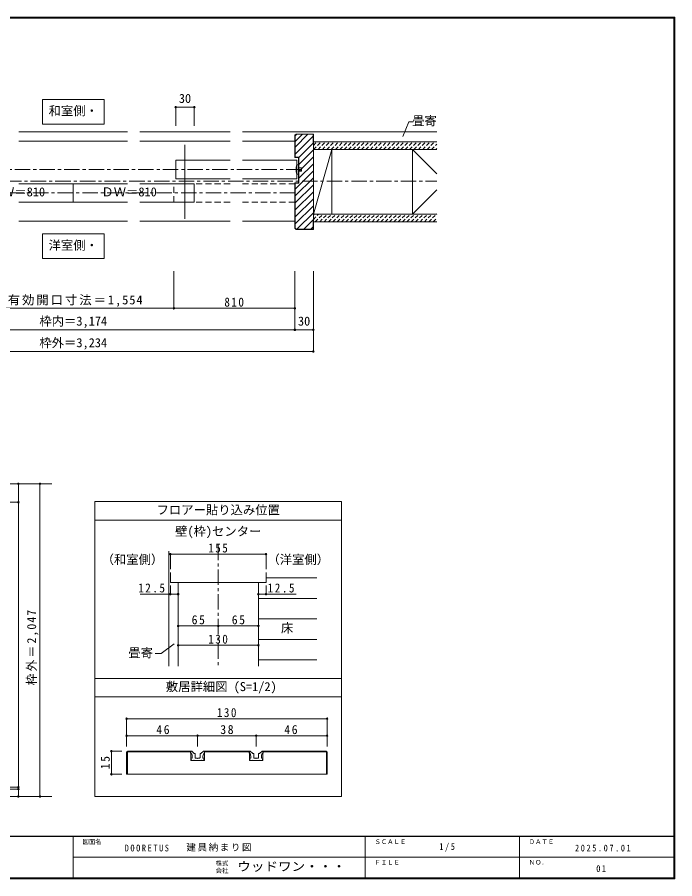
# Model space of a CAD drawing. Units: millimetres, scale not verified, with parts at other scales. Extents: x -973 to 977, y -701 to 696.
# Drawn here: x -89 to 977, y -701 to 696 of the extents above; entities that cross this region are included whole.
import ezdxf
from ezdxf.enums import TextEntityAlignment as Align

# ---------------------------------------------------------------- set-up
doc = ezdxf.new("R2010")
doc.units = ezdxf.units.MM
doc.header["$LTSCALE"] = 5
doc.header["$PDMODE"] = 32
doc.header["$PDSIZE"] = 2.5
for name, pattern in [('CHAIN1', [8, 5, -1, 1, -1]), ('DASHED1', [1.8, 1.2, -0.6]), ('DASHED2', [3, 2, -1])]:
    doc.linetypes.add(name, pattern=pattern)
for name, color, linetype, lineweight in [('0-1_通り芯', 4, 'CHAIN1', 9), ('0-2_柱', 3, 'Continuous', 9), ('0-3_仕上げ', 2, 'Continuous', 9), ('0-4_枠', 3, 'Continuous', 9), ('0-6_扉', 6, 'Continuous', 9), ('0-7_金物', 7, 'Continuous', 9), ('0-A_文字', 7, 'Continuous', 9), ('0-B_寸法', 7, 'Continuous', 9), ('0-C_ハッチ', 4, 'DASHED1', 9), ('1-4_枠', 7, 'Continuous', 9), ('1-B_ﾊｯﾁ', 7, 'Continuous', 9), ('F-1_枠', 6, 'Continuous', 9)]:
    doc.layers.add(name, color=color, linetype=linetype, lineweight=lineweight)
doc.layers.add('F-0_補助線', color=7, linetype='Continuous')
doc.layers.add('F-A_文字', color=7, linetype='Continuous')
doc.styles.add('ＭＳ ゴシック', font='')
doc.styles.get('ＭＳ ゴシック').set_extended_font_data('MS Gothic')

msp = doc.modelspace()

# ---------------------------------------------------------------- linework, layer by layer
at = {"layer": '0-1_通り芯'}
for p, q in [((371.812, 449), (-368.506, 449)), ((-587.506, 430), (590.812, 430)), ((361.312, 411), (-357.506, 411)), ((-577.597, -60.5), (-33.347, -60.5)), ((236.653, -159.5), (236.653, -356.007)), ((-572.847, -567.5), (-33.347, -567.5))]:
    msp.add_line(p, q, dxfattribs=at)
at = {"layer": '0-2_柱'}
for p, q in [((390.812, 481.5), (390.812, 376.5)), ((420.812, 481.5), (420.812, 376.5)), ((551.457, 481.5), (551.457, 376.5))]:
    msp.add_line(p, q, dxfattribs=at)
at = {"layer": '0-2_柱', "color": 7}
for p, q in [((420.812, 481.5), (390.812, 376.5)), ((551.457, 481.5), (590.812, 442.145)), ((551.457, 376.5), (590.812, 415.855))]:
    msp.add_line(p, q, dxfattribs=at)
at = {"layer": '0-3_仕上げ'}
for p, q in [((-86.387, 510), (89.693, 510)), ((109.693, 510), (255.772, 510)), ((275.772, 510), (590.812, 510)), ((-86.387, 495), (89.693, 495)), ((109.693, 495), (255.772, 495)), ((275.772, 495), (360.812, 495)), ((390.812, 494), (590.812, 494)), ((390.812, 481.5), (590.812, 481.5)), ((390.812, 376.5), (590.812, 376.5)), ((390.812, 364), (590.812, 364)), ((156.653, -169.5), (156.653, -355.983))]:
    msp.add_line(p, q, dxfattribs=at)
at = {"layer": '0-3_仕上げ', "color": 4}
for p, q in [((314.153, -212.939), (396.653, -212.939)), ((301.653, -246.241), (396.653, -246.241)), ((301.653, -279.542), (396.653, -279.542)), ((301.653, -312.844), (396.653, -312.844)), ((301.653, -346.145), (396.653, -346.145))]:
    msp.add_line(p, q, dxfattribs=at)
at = {"layer": '0-4_枠'}
for p, q in [((362.933, 506.5), (360.812, 504.379)), ((360.812, 504.379), (360.812, 468.5)), ((363.14, 506), (361.312, 504.171)), ((361.312, 504.171), (361.312, 469)), ((362.933, 506.5), (390.812, 506.5)), ((363.14, 506), (390.312, 506)), ((390.312, 491.5), (390.312, 506)), ((390.812, 506.5), (390.812, 351.5)), ((390.312, 491.5), (390.812, 491.5)), ((366.812, 468.5), (360.812, 468.5)), ((367.312, 469), (361.312, 469)), ((366.812, 468.5), (366.812, 427.5)), ((367.312, 469), (367.312, 427)), ((366.812, 427.5), (360.812, 427.5)), ((360.812, 353.621), (360.812, 427.5)), ((367.312, 427), (361.312, 427)), ((361.312, 353.828), (361.312, 427)), ((390.312, 366.5), (390.312, 352)), ((390.312, 366.5), (390.812, 366.5)), ((362.933, 351.5), (360.812, 353.621)), ((363.14, 352), (361.312, 353.828)), ((362.933, 351.5), (390.812, 351.5)), ((363.14, 352), (390.312, 352)), ((159.153, -220.65), (159.153, -204.435)), ((314.153, -204.435), (314.153, -220.65)), ((314.153, -220.65), (159.153, -220.65)), ((171.653, -220.65), (171.653, -355.983)), ((301.653, -220.65), (301.653, -355.983))]:
    msp.add_line(p, q, dxfattribs=at)
at = {"layer": '0-4_枠', "color": 4}
for p, q in [((-86.387, 495), (89.693, 495)), ((109.693, 495), (255.772, 495)), ((275.772, 495), (360.812, 495)), ((-86.387, 365), (89.693, 365)), ((109.693, 365), (255.772, 365)), ((275.772, 365), (360.812, 365))]:
    msp.add_line(p, q, dxfattribs=at)
at = {"layer": '0-6_扉', "color": 3}
msp.add_line((182.732, 489), (182.732, 369), dxfattribs=at)
at = {"layer": '0-6_扉'}
for p, q in [((167.732, 434), (167.732, 464)), ((255.772, 464), (167.732, 464)), ((363.812, 464), (275.772, 464)), ((363.812, 464), (363.812, 434)), ((255.772, 434), (167.732, 434)), ((363.812, 434), (275.772, 434)), ((1.653, 426), (-86.387, 426)), ((1.653, 426), (1.653, 396)), ((89.693, 426), (1.653, 426)), ((197.732, 426), (109.693, 426)), ((197.732, 426), (197.732, 396)), ((1.653, 396), (-86.387, 396)), ((89.693, 396), (1.653, 396)), ((197.732, 396), (109.693, 396))]:
    msp.add_line(p, q, dxfattribs=at)
at = {"layer": '0-6_扉', "color": 2, "linetype": 'DASHED2'}
for p, q in [((164.732, 396), (164.732, 426)), ((255.772, 426), (164.732, 426)), ((360.812, 426), (275.772, 426)), ((360.812, 426), (360.812, 396)), ((255.772, 396), (164.732, 396)), ((360.812, 396), (275.772, 396))]:
    msp.add_line(p, q, dxfattribs=at)
at = {"layer": '0-7_金物'}
for p, q in [((363.812, 456.5), (366.812, 456.5)), ((366.812, 441.5), (366.812, 456.5)), ((366.812, 451.5), (371.812, 451.5)), ((371.812, 446.5), (371.812, 451.5)), ((363.812, 441.5), (366.812, 441.5)), ((366.812, 446.5), (371.812, 446.5))]:
    msp.add_line(p, q, dxfattribs=at)
msp.add_arc((394.263, 449), 31.361, 166.16368, 193.83629, dxfattribs=at)
at = {"layer": '0-A_文字'}
for p, q in [((51.653, 562.5), (-48.347, 562.5)), ((-48.347, 562.5), (-48.347, 522.5)), ((51.653, 522.5), (51.653, 562.5)), ((-48.347, 522.5), (51.653, 522.5)), ((535.849, 502.483), (545.812, 526.205)), ((552.405, 526.205), (545.812, 526.205)), ((-48.347, 344.5), (-48.347, 304.5)), ((51.653, 344.5), (-48.347, 344.5)), ((51.653, 304.5), (51.653, 344.5)), ((-48.347, 304.5), (51.653, 304.5)), ((165.153, -319.991), (144.073, -335.801)), ((134.229, -335.801), (144.073, -335.801))]:
    msp.add_line(p, q, dxfattribs=at)
at = {"layer": '0-A_文字', "color": 3}
for p, q in [((436.653, -89.5), (36.653, -89.5)), ((36.653, -567.5), (36.653, -89.5)), ((436.653, -119.5), (36.653, -119.5)), ((436.653, -376.007), (36.653, -376.007)), ((403.653, -376.026), (36.653, -376.026)), ((436.653, -406.026), (36.653, -406.026))]:
    msp.add_line(p, q, dxfattribs=at)
msp.add_lwpolyline([(436.653, -89.5), (436.653, -567.5), (36.653, -567.5)], dxfattribs=at)
at = {"layer": '0-B_寸法', "color": 4}
for p, q in [((167.732, 550), (167.732, 520)), ((167.732, 550), (197.732, 550)), ((197.732, 550), (197.732, 520)), ((164.732, 224), (164.732, 284)), ((360.812, 189), (360.812, 284)), ((390.812, 154), (390.812, 284)), ((-161.426, 224), (164.732, 224)), ((164.732, 224), (360.812, 224)), ((-387.506, 189), (390.812, 189)), ((-387.506, 154), (390.812, 154)), ((-52.347, -60.5), (-192.347, -60.5)), ((-87.347, -60.5), (-87.347, -90.5)), ((-52.347, -60.5), (-52.347, -567.5)), ((-87.347, -90.5), (-192.347, -90.5)), ((-87.347, -567.5), (-87.347, -90.5)), ((314.153, -174.601), (159.153, -174.601)), ((159.153, -174.601), (159.153, -199.065)), ((314.153, -174.601), (314.153, -199.065)), ((159.153, -239.418), (159.153, -225.353)), ((171.653, -239.418), (171.653, -225.353)), ((301.653, -239.418), (301.653, -225.353)), ((314.153, -239.418), (314.153, -225.353)), ((110.326, -239.418), (171.653, -239.418)), ((362.98, -239.418), (301.653, -239.418)), ((171.653, -291.005), (236.653, -291.005)), ((236.653, -291.005), (301.653, -291.005)), ((171.653, -322.39), (301.653, -322.39)), ((-87.347, -552.5), (-192.347, -552.5)), ((-87.347, -555.5), (-192.347, -555.5)), ((-52.347, -567.5), (-192.347, -567.5))]:
    msp.add_line(p, q, dxfattribs=at)
at = {"layer": '0-B_寸法'}
for p in [(167.732, 550), (197.732, 550), (164.732, 224), (360.812, 224), (360.812, 189), (390.812, 189), (390.812, 154), (-87.347, -60.5), (-52.347, -60.5), (-87.347, -90.5), (159.153, -174.601), (314.153, -174.601), (159.153, -239.418), (171.653, -239.418), (301.653, -239.418), (314.153, -239.418), (171.653, -291.005), (236.653, -291.005), (301.653, -291.005), (171.653, -322.39), (301.653, -322.39), (-87.347, -552.5), (-87.347, -555.5), (-87.347, -567.5), (-52.347, -567.5)]:
    msp.add_point(p, dxfattribs=at)
at = {"layer": '0-C_ハッチ', "linetype": 'Continuous'}
for p, q in [((361.312, 503.376), (363.936, 506)), ((361.312, 494.315), (372.997, 506)), ((361.312, 485.255), (382.057, 506)), ((361.312, 473.941), (390.312, 502.941)), ((367.312, 468.627), (390.312, 491.627)), ((367.312, 457.314), (390.812, 480.813)), ((367.312, 446), (390.812, 469.5)), ((367.312, 434.686), (390.812, 458.186)), ((361.312, 417.372), (390.812, 446.872)), ((361.312, 406.059), (390.812, 435.559)), ((361.312, 394.745), (390.812, 424.245)), ((361.312, 383.431), (390.812, 412.931)), ((361.312, 372.117), (390.812, 401.618)), ((361.312, 360.803), (390.812, 390.304)), ((363.822, 352), (390.812, 378.99)), ((375.135, 352), (390.812, 367.676)), ((386.449, 352), (390.312, 355.863))]:
    msp.add_line(p, q, dxfattribs=at)
at = {"layer": '0-C_ハッチ'}
for p, q in [((390.812, 488.115), (396.697, 494)), ((391.268, 481.5), (403.768, 494)), ((398.339, 481.5), (410.839, 494)), ((405.41, 481.5), (417.91, 494)), ((412.481, 481.5), (424.981, 494)), ((419.552, 481.5), (432.052, 494)), ((426.623, 481.5), (439.123, 494)), ((433.694, 481.5), (446.194, 494)), ((440.766, 481.5), (453.266, 494)), ((447.837, 481.5), (460.337, 494)), ((454.908, 481.5), (467.408, 494)), ((461.979, 481.5), (474.479, 494)), ((469.05, 481.5), (481.55, 494)), ((476.121, 481.5), (488.621, 494)), ((483.192, 481.5), (495.692, 494)), ((490.263, 481.5), (502.763, 494)), ((497.334, 481.5), (509.834, 494)), ((504.405, 481.5), (516.905, 494)), ((511.476, 481.5), (523.976, 494)), ((518.547, 481.5), (531.047, 494)), ((525.618, 481.5), (538.118, 494)), ((532.689, 481.5), (545.189, 494)), ((539.76, 481.5), (552.26, 494)), ((546.832, 481.5), (559.332, 494)), ((553.903, 481.5), (566.403, 494)), ((560.974, 481.5), (573.474, 494)), ((568.045, 481.5), (580.545, 494)), ((575.116, 481.5), (587.616, 494)), ((582.187, 481.5), (590.812, 490.125)), ((589.258, 481.5), (590.812, 483.054)), ((390.812, 367.907), (399.405, 376.5)), ((390.812, 374.978), (392.334, 376.5)), ((393.976, 364), (406.476, 376.5)), ((401.047, 364), (413.547, 376.5)), ((408.118, 364), (420.618, 376.5)), ((415.189, 364), (427.689, 376.5)), ((422.26, 364), (434.76, 376.5)), ((429.332, 364), (441.832, 376.5)), ((436.403, 364), (448.903, 376.5)), ((443.474, 364), (455.974, 376.5)), ((450.545, 364), (463.045, 376.5)), ((457.616, 364), (470.116, 376.5)), ((464.687, 364), (477.187, 376.5)), ((471.758, 364), (484.258, 376.5)), ((478.829, 364), (491.329, 376.5)), ((485.9, 364), (498.4, 376.5)), ((492.971, 364), (505.471, 376.5)), ((500.042, 364), (512.542, 376.5)), ((507.113, 364), (519.613, 376.5)), ((514.184, 364), (526.684, 376.5)), ((521.255, 364), (533.755, 376.5)), ((528.326, 364), (540.826, 376.5)), ((535.398, 364), (547.898, 376.5)), ((542.469, 364), (554.969, 376.5)), ((549.54, 364), (562.04, 376.5)), ((556.611, 364), (569.111, 376.5)), ((563.682, 364), (576.182, 376.5)), ((570.753, 364), (583.253, 376.5)), ((577.824, 364), (590.812, 376.988)), ((584.895, 364), (590.812, 369.917))]:
    msp.add_line(p, q, dxfattribs=at)
at = {"layer": '1-4_枠', "color": 3}
for p, q in [((88.092, -495.721), (89.86, -493.953)), ((88.092, -495.721), (88.092, -531.453)), ((89.342, -531.454), (89.342, -495.203)), ((89.342, -495.203), (192.092, -495.203)), ((89.86, -493.953), (192.092, -493.953)), ((192.092, -508.953), (192.092, -493.953)), ((214.092, -508.953), (214.092, -493.953)), ((214.092, -493.953), (287.092, -493.953)), ((214.092, -495.203), (287.092, -495.203)), ((287.092, -508.953), (287.092, -493.953)), ((411.325, -493.953), (309.092, -493.953)), ((309.092, -508.953), (309.092, -493.953)), ((411.842, -495.203), (309.092, -495.203)), ((411.325, -493.953), (413.092, -495.721)), ((411.842, -531.454), (411.842, -495.203)), ((413.092, -495.721), (413.092, -531.453)), ((214.092, -508.953), (192.092, -508.953)), ((287.092, -508.953), (309.092, -508.953)), ((88.092, -531.453), (413.092, -531.453))]:
    msp.add_line(p, q, dxfattribs=at)
at = {"layer": '1-4_枠'}
for p, q in [((191.842, -493.954), (193.2, -493.954)), ((191.842, -496.454), (191.842, -493.954)), ((197.248, -497.484), (194.084, -494.32)), ((194.342, -505.203), (194.342, -502.044)), ((197.778, -497.704), (198.592, -497.704)), ((199.092, -504.453), (199.092, -498.204)), ((207.092, -504.453), (207.092, -498.204)), ((208.407, -497.704), (207.592, -497.704)), ((208.937, -497.484), (212.101, -494.32)), ((211.842, -505.203), (211.842, -502.044)), ((286.842, -493.954), (288.2, -493.954)), ((286.842, -496.454), (286.842, -493.954)), ((292.248, -497.484), (289.084, -494.32)), ((289.342, -505.203), (289.342, -502.044)), ((292.778, -497.704), (293.592, -497.704)), ((294.092, -504.453), (294.092, -498.204)), ((302.092, -504.453), (302.092, -498.204)), ((303.407, -497.704), (302.592, -497.704)), ((303.937, -497.484), (307.101, -494.32)), ((306.842, -505.203), (306.842, -502.044)), ((193.592, -508.953), (192.378, -505.888)), ((194.342, -505.203), (192.842, -505.203)), ((196.342, -508.953), (193.592, -508.953)), ((196.342, -508.953), (196.842, -508.453)), ((196.842, -508.453), (197.342, -508.953)), ((208.842, -508.953), (197.342, -508.953)), ((203.092, -505.953), (203.842, -505.203)), ((203.842, -505.203), (206.342, -505.203)), ((209.342, -508.453), (208.842, -508.953)), ((209.842, -508.953), (209.342, -508.453)), ((209.842, -508.953), (212.592, -508.953)), ((211.842, -505.203), (213.342, -505.203)), ((212.592, -508.953), (213.807, -505.888)), ((288.592, -508.953), (287.378, -505.888)), ((289.342, -505.203), (287.842, -505.203)), ((291.342, -508.953), (288.592, -508.953)), ((291.342, -508.953), (291.842, -508.453)), ((291.842, -508.453), (292.342, -508.953)), ((303.842, -508.953), (292.342, -508.953)), ((298.092, -505.953), (298.842, -505.203)), ((298.842, -505.203), (301.342, -505.203)), ((304.342, -508.453), (303.842, -508.953)), ((304.842, -508.953), (304.342, -508.453)), ((304.842, -508.953), (307.592, -508.953)), ((306.842, -505.203), (308.342, -505.203)), ((307.592, -508.953), (308.807, -505.888))]:
    msp.add_line(p, q, dxfattribs=at)
for points in [[(214.342, -496.454), (214.342, -493.954), (212.985, -493.954)], [(309.342, -496.454), (309.342, -493.954), (307.985, -493.954)], [(199.842, -505.203), (202.342, -505.203), (203.092, -505.953)], [(294.842, -505.203), (297.342, -505.203), (298.092, -505.953)]]:
    msp.add_lwpolyline(points, dxfattribs=at)
for centre, radius, start, end in [((186.842, -502.044), 7.5, 0, 48.19), ((193.2, -495.204), 1.25, 45, 90), ((197.778, -496.954), 0.75, 225, 270), ((198.592, -498.204), 0.5, 0, 90), ((207.592, -498.204), 0.5, 90, 180), ((208.407, -496.954), 0.75, 270, 315), ((219.342, -502.044), 7.5, 131.81, 180), ((212.985, -495.204), 1.25, 90, 135), ((281.842, -502.044), 7.5, 0, 48.19), ((288.2, -495.204), 1.25, 45, 90), ((292.778, -496.954), 0.75, 225, 270), ((293.592, -498.204), 0.5, 0, 90), ((302.592, -498.204), 0.5, 90, 180), ((303.407, -496.954), 0.75, 270, 315), ((314.342, -502.044), 7.5, 131.81, 180), ((307.985, -495.204), 1.25, 90, 135), ((192.842, -505.703), 0.5, 90, 201.616), ((199.842, -504.453), 0.75, 180, 270), ((206.342, -504.453), 0.75, 270, 0), ((213.342, -505.703), 0.5, 338.384, 90), ((287.842, -505.703), 0.5, 90, 201.616), ((294.842, -504.453), 0.75, 180, 270), ((301.342, -504.453), 0.75, 270, 0), ((308.342, -505.703), 0.5, 338.384, 90)]:
    msp.add_arc(centre, radius, start, end, dxfattribs=at)
at = {"layer": '1-B_ﾊｯﾁ', "color": 4}
for p, q in [((88.092, -441.453), (88.092, -486.453)), ((88.092, -441.453), (413.092, -441.453)), ((413.092, -441.453), (413.092, -486.453)), ((203.092, -468.953), (88.092, -468.953)), ((203.092, -468.953), (203.092, -486.453)), ((298.092, -468.953), (203.092, -468.953)), ((413.092, -468.953), (298.092, -468.953)), ((298.092, -468.953), (298.092, -486.453)), ((63.486, -531.453), (63.486, -493.953)), ((63.486, -493.953), (80.592, -493.953)), ((63.486, -531.453), (80.592, -531.453))]:
    msp.add_line(p, q, dxfattribs=at)
at = {"layer": '1-B_ﾊｯﾁ'}
for p in [(88.092, -441.453), (413.092, -441.453), (88.092, -468.953), (203.092, -468.953), (298.092, -468.953), (413.092, -468.953), (63.486, -493.953), (63.486, -531.453)]:
    msp.add_point(p, dxfattribs=at)
at = {"layer": 'F-1_枠'}
for p, q in [((-973.347, 695.833), (976.653, 695.833)), ((-973.347, 695), (976.653, 695)), ((-973.347, 694.167), (976.653, 694.167)), ((974.986, 695.833), (974.986, -700.833)), ((975.82, 695.833), (975.82, -700.833)), ((976.653, 695.833), (976.653, -700.833)), ((976.653, -631.667), (-973.347, -631.667)), ((976.653, -632.5), (-973.347, -632.5)), ((1.653, -632.5), (1.653, -699.167)), ((474.986, -632.5), (474.986, -699.167)), ((724.986, -632.5), (724.986, -699.167)), ((1.653, -665.833), (974.986, -665.834)), ((976.653, -699.167), (-973.347, -699.167)), ((976.653, -700), (-973.347, -700)), ((976.653, -700.833), (-973.347, -700.833))]:
    msp.add_line(p, q, dxfattribs=at)

# ---------------------------------------------------------------- texts
at = {"layer": '0-A_文字', "style": 'ＭＳ ゴシック'}
for s, p in [('和室側・', (-38.347, 532.5)), ('畳寄', (550.812, 516.205)), ('洋室側・', (-38.347, 314.5)), ('フロアー貼り込み位置', (136.653, -114.5)), ('壁(枠)センター', (166.653, -149.205)), ('（和室側）', (47.566, -194.871)), ('（洋室側）', (316.348, -194.871)), ('床', (338.218, -306.031)), ('畳寄', (90.801, -346.242)), ('敷居詳細図 (S=1/2)', (151.653, -401.016))]:
    msp.add_text(s, height=14.66, dxfattribs=at).set_placement(p, align=Align.BOTTOM_LEFT)
at = {"layer": '0-B_寸法', "style": 'ＭＳ ゴシック'}
for s, p in [('30', (172.732, 552.5)), ('ＤＷ＝810', (-133.887, 401)), ('ＤＷ＝810', (47.193, 401)), ('枠内＝3,174', (-53.347, 191.5)), ('30', (365.812, 191.5)), ('枠外＝3,234', (-53.347, 156.5))]:
    msp.add_text(s, height=14.66, dxfattribs=at).set_placement(p, align=Align.BOTTOM_LEFT)
at = {"layer": '0-B_寸法', "char_height": 14.66, "attachment_point": 7, "style": 'ＭＳ ゴシック'}
for s, insert in [('\\T1.16;有効開口寸法＝1,554', (-104.597, 226.5)), ('\\T1.27;\\W0.9;810', (246.522, 226.5)), ('\\T1.27;\\W0.9;155', (220.403, -172.101)), ('\\T1.28;\\W0.9;12.5', (106.841, -236.918)), ('\\T1.28;\\W0.9;12.5', (316.799, -236.918)), ('\\T1.27;\\W0.95;65', (193.528, -288.505)), ('\\T1.27;\\W0.95;65', (258.528, -288.505)), ('\\T1.27;\\W0.9;130', (220.403, -319.89))]:
    msp.add_mtext(s, dxfattribs=dict(at, insert=insert))
at = {"layer": '0-B_寸法', "insert": (-54.847, -387.25), "char_height": 14.66, "attachment_point": 7, "rotation": 90, "style": 'ＭＳ ゴシック'}
msp.add_mtext('\\T1.19;\\W0.95;枠外＝2,047', dxfattribs=at)
at = {"layer": '1-B_ﾊｯﾁ', "char_height": 14.66, "attachment_point": 7, "style": 'ＭＳ ゴシック'}
for s, insert in [('\\T1.27;\\W0.9;130', (234.342, -438.953)), ('\\T1.27;\\W0.95;46', (136.217, -466.453)), ('\\T1.27;\\W0.95;38', (239.967, -466.453)), ('\\T1.27;\\W0.95;46', (343.717, -466.453))]:
    msp.add_mtext(s, dxfattribs=dict(at, insert=insert))
at = {"layer": '1-B_ﾊｯﾁ', "insert": (60.986, -523.328), "char_height": 14.66, "attachment_point": 7, "rotation": 90, "style": 'ＭＳ ゴシック'}
msp.add_mtext('\\T1.27;\\W0.95;15', dxfattribs=at)
at = {"layer": 'F-0_補助線', "char_height": 11, "attachment_point": 7, "style": 'ＭＳ ゴシック'}
for s, insert in [('\\T1.39;\\W0.85;DOORETUS', (84.986, -656.667)), ('\\T1.17;建具納まり図', (184.986, -656.667))]:
    msp.add_mtext(s, dxfattribs=dict(at, insert=insert))
at = {"layer": 'F-A_文字', "style": 'ＭＳ ゴシック'}
for s, p in [('図面名', (16.653, -646.667)), ('ＳＣＡＬＥ', (489.986, -646.667)), ('ＤＡＴＥ', (739.986, -646.667)), ('ＮＯ．', (739.986, -680.001)), ('株式', (232.486, -681.5)), ('会社', (232.486, -693.5)), ('ＦＩＬＥ', (489.986, -680))]:
    msp.add_text(s, height=7.331, dxfattribs=at).set_placement(p, align=Align.BOTTOM_LEFT)
at = {"layer": 'F-A_文字', "style": 'ＭＳ ゴシック', "width": 1.1}
msp.add_text('ウッドワン・・・', height=14.66, dxfattribs=at).set_placement((267.486, -692.5), align=Align.BOTTOM_LEFT)
at = {"layer": 'F-A_文字', "char_height": 11, "attachment_point": 7, "style": 'ＭＳ ゴシック'}
for s, insert in [('\\T1.38;\\W0.9;1/5', (594.986, -656.667)), ('\\T1.39;\\W0.85;2025.07.01', (814.986, -656.667)), ('\\T1.36;\\W0.9;01', (849.361, -690.001))]:
    msp.add_mtext(s, dxfattribs=dict(at, insert=insert))

doc.saveas('drawing.dxf')
